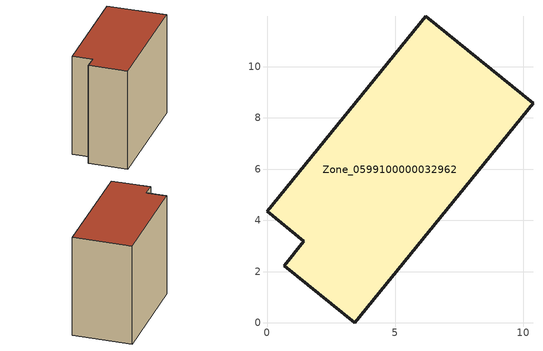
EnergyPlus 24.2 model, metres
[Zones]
Zone_0599100000032962
 floor ground (C_G): 0.68,2.23 1.44,3.18 0,4.35 6.19,11.97 10.39,8.56 3.42,0 z0
 wall outside (C_F): 1.44,3.18 0.68,2.23 3.42,0 10.39,8.56 6.19,11.97 0,4.35 1.44,3.18 z0:9.44
 roof outside (C_R): 6.19,11.97 0,4.35 1.44,3.18 0.68,2.23 3.42,0 10.39,8.56 z9.44
[BUILDING]
Pand.0599100000032962: North Axis=0; Terrain=City; Loads Convergence Tolerance Value=0.04; Temperature Convergence Tolerance Value=0.4; Solar Distribution=FullExterior; Maximum Number of Warmup Days=25; Minimum Number of Warmup Days=1
[Site:Location]
Rotterdam.The.Hague.AP_ZH_NLD Design_Conditions: Latitude=51.96; Longitude=4.45; Time Zone=1; Elevation=-4.5
[SITE:GROUNDTEMPERATURE:BUILDINGSURFACE]
18, 18, 18, 18, 18, 18, 18, 18, 18, 18, 18, 18
[MATERIAL] Thermal Absorptance=0.9; Solar Absorptance=0.7; Visible Absorptance=0.7
Name | Roughness | Thickness | Conductivity | Density | Specific Heat
G.TI.1946 | MediumSmooth | 0.15 | 1 | 540 | 1210
F.TI.1946 | Rough | 0.3 | 0.857143 | 1920 | 840
R.TI.1946 | MediumRough | 0.2 | 0.1 | 1500 | 1000
[CONSTRUCTION]
C_G: G.TI.1946
C_F: F.TI.1946
C_R: R.TI.1946
[ZONE]
Zone_0599100000032962: Type=1; Multiplier=1; Ceiling Height=Autocalculate; Volume=Autocalculate; Floor Area=autocalculate; Part of Total Floor Area=Yes
[ZONEINFILTRATION:DESIGNFLOWRATE]
Infil_Zone_0599100000032962: Zone or ZoneList or Space or SpaceList=Zone_0599100000032962; Schedule=AlwaysOn; Design Flow Rate Calculation Method=Flow/Area; Flow Rate per Floor Area=0.003; Constant Term Coefficient=1; Temperature Term Coefficient=0; Velocity Term Coefficient=0; Velocity Squared Term Coefficient=0
[HVACTEMPLATE:ZONE:IDEALLOADSAIRSYSTEM]
Zone_0599100000032962: Maximum Heating Supply Air Temperature=50; Minimum Cooling Supply Air Temperature=13; Maximum Heating Supply Air Humidity Ratio=0.0156; Minimum Cooling Supply Air Humidity Ratio=0.0077; Heating Limit=NoLimit; Cooling Limit=NoLimit; Dehumidification Control Type=ConstantSensibleHeatRatio; Cooling Sensible Heat Ratio=0.7; Dehumidification Setpoint=60; Humidification Control Type=None; Humidification Setpoint=30; Outdoor Air Method=None; Outdoor Air Flow Rate per Person=0.00944; Outdoor Air Flow Rate per Zone Floor Area=0; Outdoor Air Flow Rate per Zone=0; Demand Controlled Ventilation Type=None; Outdoor Air Economizer Type=NoEconomizer; Heat Recovery Type=None; Sensible Heat Recovery Effectiveness=0.7; Latent Heat Recovery Effectiveness=0.65
[ZONECONTROL:THERMOSTAT]
ThermostatControl_Zone_0599100000032962: Zone or ZoneList=Zone_0599100000032962; Control Type Schedule=DualSetpointControlType; Control 1=Thermostat_Zone_0599100000032962; Temperature Difference Between Cutout And Setpoint=0
[THERMOSTATSETPOINT:DUALSETPOINT]
Thermostat_Zone_0599100000032962: Heating Setpoint Temperature Schedule=HeatingSetpoint_Zone_0599100000032962; Cooling Setpoint Temperature Schedule=CoolingSetpoint_Zone_0599100000032962
[SCHEDULE:COMPACT]
HeatingSetpoint_Zone_0599100000032962: Through: 12/31, For: AllDays, Until: 24:00, 21
CoolingSetpoint_Zone_0599100000032962: Through: 12/31, For: AllDays, Until: 24:00, 24
DualSetpointControlType: Through: 12/31, For: AllDays, Until: 24:00, 4
AlwaysOn: Through: 12/31, For: AllDays, Until: 24:00, 1
